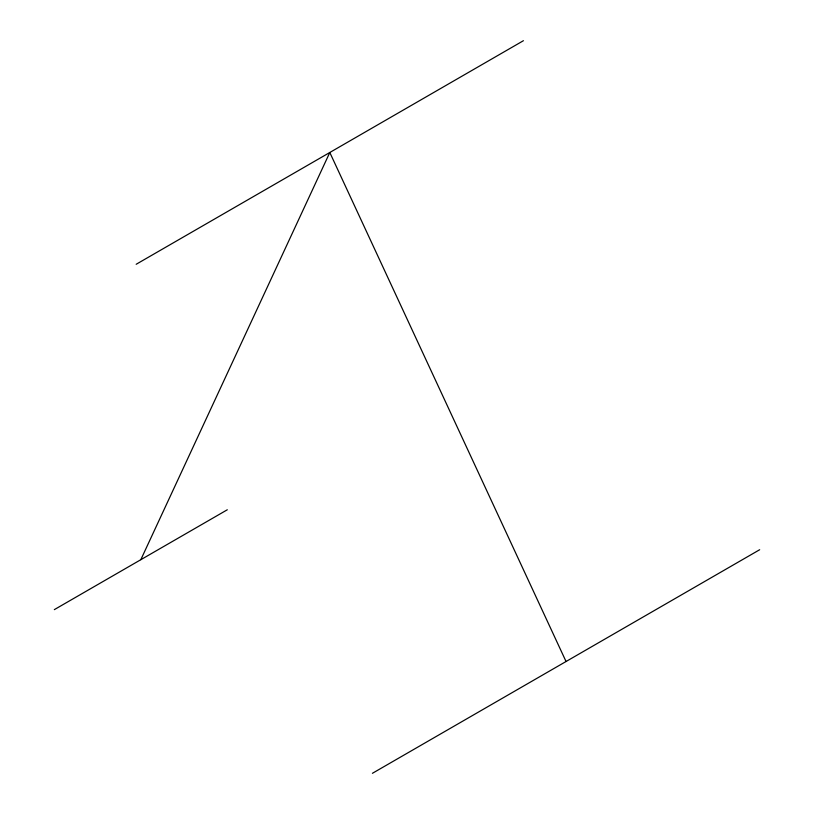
<?xml version="1.0" encoding="UTF-8"?>
<svg xmlns="http://www.w3.org/2000/svg" width="814" height="814" viewBox="0 0 814 814"><rect width="100%" height="100%" fill="white"/><g stroke="black" fill="none" stroke-linecap="round" stroke-linejoin="round"><path stroke-width="1.22" d="M140.812 559.706L329.802 152.493L566.045 661.507M136.182 264.275L523.433 40.7M54.324 609.635L227.299 509.778M372.415 773.3L759.676 549.725"/></g></svg>
